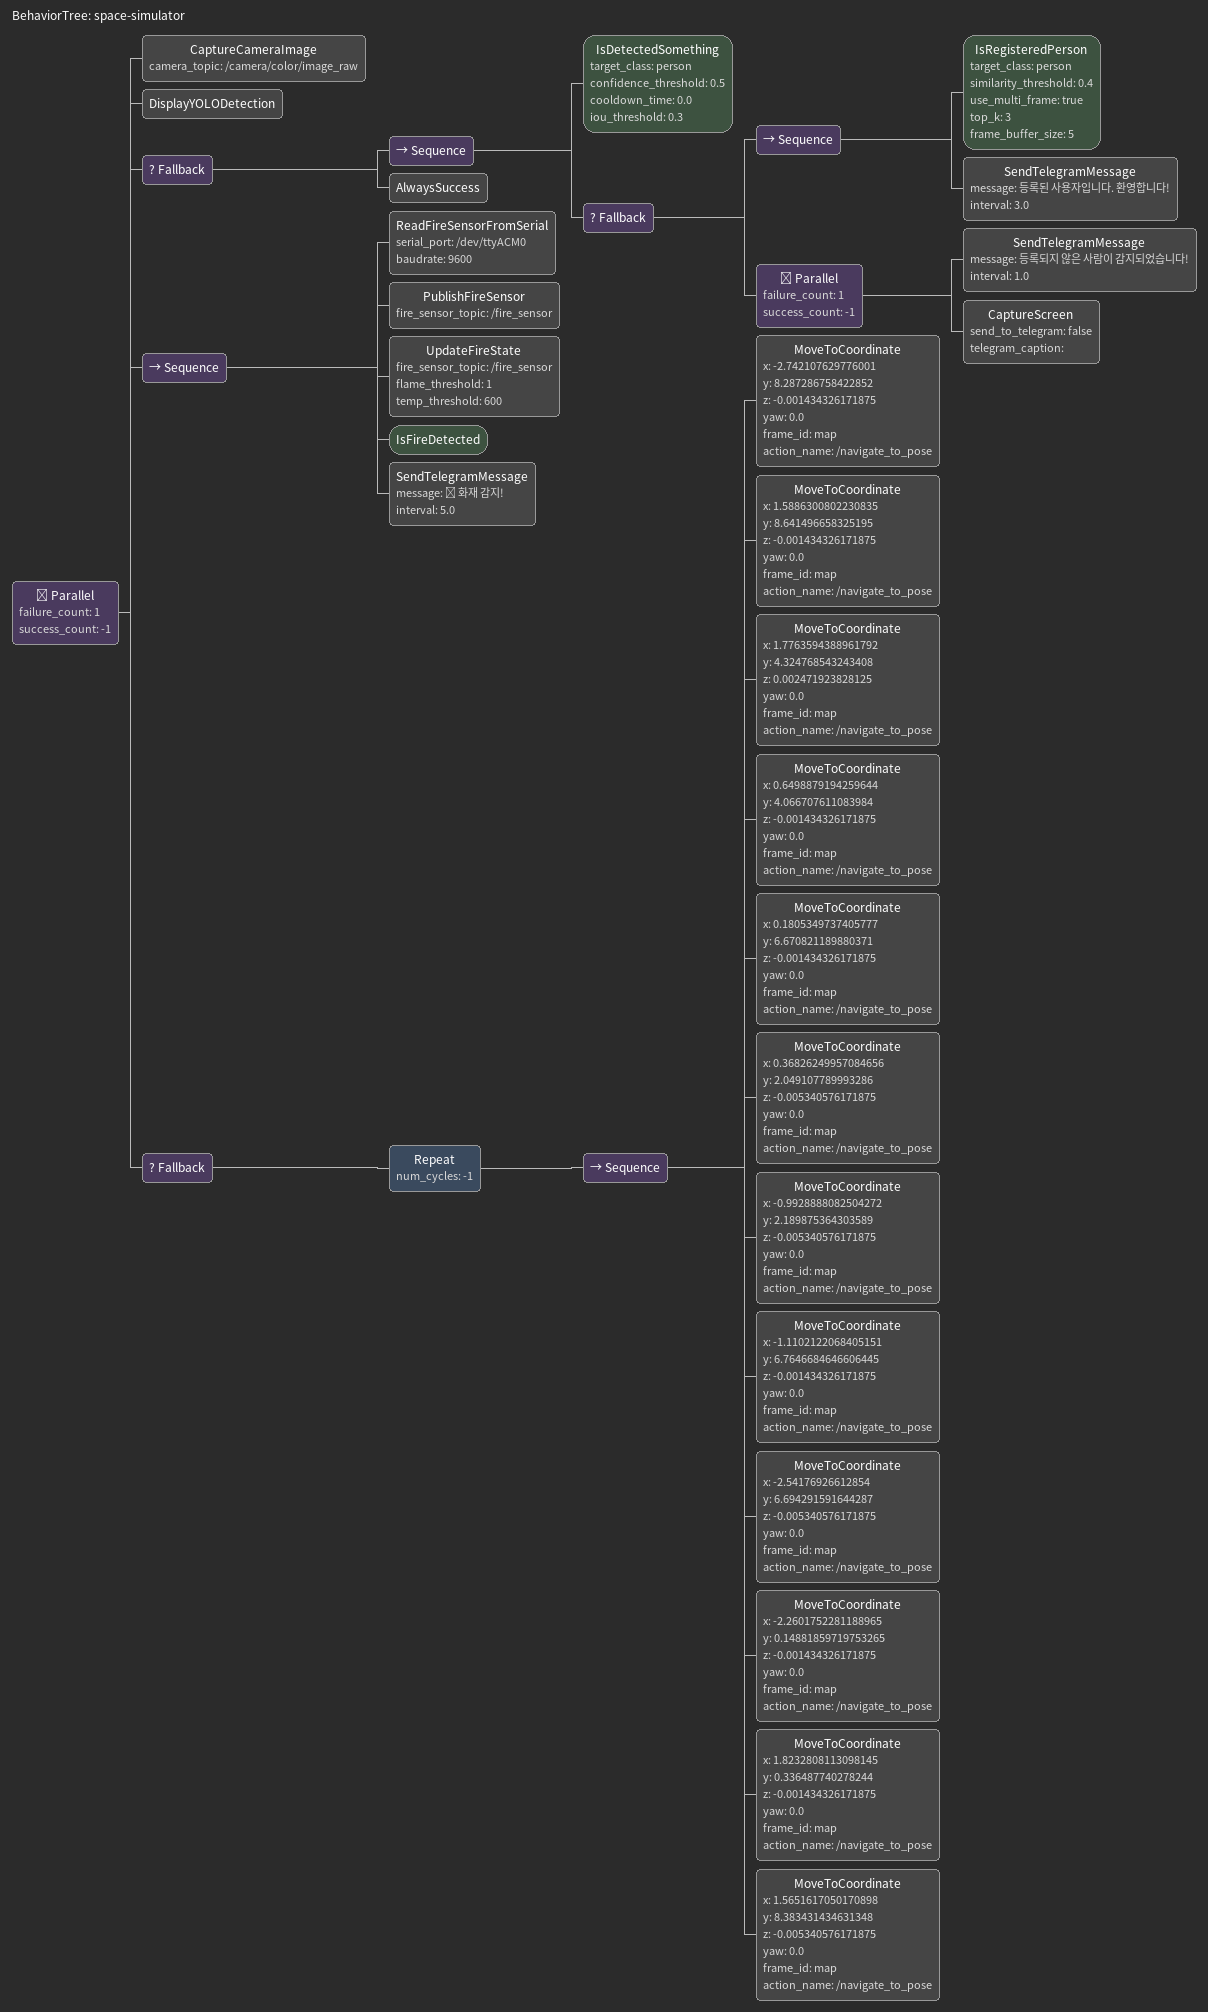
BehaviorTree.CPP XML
<?xml version="1.0" encoding="UTF-8"?>
<root BTCPP_format="4">
  <BehaviorTree ID="space-simulator">
    <Parallel failure_count="1"
              success_count="-1">
      <CaptureCameraImage camera_topic="/camera/color/image_raw"/>
      <DisplayYOLODetection/>
      <Fallback>
        <Sequence>
          <IsDetectedSomething target_class="person"
                               confidence_threshold="0.5"
                               cooldown_time="0.0"
                               iou_threshold="0.3"/>
          <Fallback>
            <Sequence>
              <IsRegisteredPerson target_class="person"
                                  similarity_threshold="0.4"
                                  use_multi_frame="true"
                                  top_k="3"
                                  frame_buffer_size="5"/>
              <SendTelegramMessage message="등록된 사용자입니다. 환영합니다!"
                                   interval="3.0"/>
            </Sequence>
            <Parallel failure_count="1"
                      success_count="-1">
              <SendTelegramMessage message="등록되지 않은 사람이 감지되었습니다!"
                                   interval="1.0"/>
              <CaptureScreen send_to_telegram="false"
                             telegram_caption=""/>
            </Parallel>
          </Fallback>
        </Sequence>
        <AlwaysSuccess/>
      </Fallback>
      <Sequence>
        <ReadFireSensorFromSerial serial_port="/dev/ttyACM0"
                                  baudrate="9600"/>
        <PublishFireSensor fire_sensor_topic="/fire_sensor"/>
        <UpdateFireState fire_sensor_topic="/fire_sensor"
                         flame_threshold="1"
                         temp_threshold="600"/>
        <IsFireDetected/>
        <SendTelegramMessage message="🔥 화재 감지!"
                             interval="5.0"/>
      </Sequence>
      <Fallback>
        <Repeat num_cycles="-1">
          <Sequence>
            <MoveToCoordinate x="-2.742107629776001"
                              y="8.287286758422852"
                              z="-0.001434326171875"
                              yaw="0.0"
                              frame_id="map"
                              action_name="/navigate_to_pose"/>
            <MoveToCoordinate x="1.5886300802230835"
                              y="8.641496658325195"
                              z="-0.001434326171875"
                              yaw="0.0"
                              frame_id="map"
                              action_name="/navigate_to_pose"/>
            <MoveToCoordinate x="1.7763594388961792"
                              y="4.324768543243408"
                              z="0.002471923828125"
                              yaw="0.0"
                              frame_id="map"
                              action_name="/navigate_to_pose"/>
            <MoveToCoordinate x="0.6498879194259644"
                              y="4.066707611083984"
                              z="-0.001434326171875"
                              yaw="0.0"
                              frame_id="map"
                              action_name="/navigate_to_pose"/>
            <MoveToCoordinate x="0.1805349737405777"
                              y="6.670821189880371"
                              z="-0.001434326171875"
                              yaw="0.0"
                              frame_id="map"
                              action_name="/navigate_to_pose"/>
            <MoveToCoordinate x="0.36826249957084656"
                              y="2.049107789993286"
                              z="-0.005340576171875"
                              yaw="0.0"
                              frame_id="map"
                              action_name="/navigate_to_pose"/>
            <MoveToCoordinate x="-0.9928888082504272"
                              y="2.189875364303589"
                              z="-0.005340576171875"
                              yaw="0.0"
                              frame_id="map"
                              action_name="/navigate_to_pose"/>
            <MoveToCoordinate x="-1.1102122068405151"
                              y="6.7646684646606445"
                              z="-0.001434326171875"
                              yaw="0.0"
                              frame_id="map"
                              action_name="/navigate_to_pose"/>
            <MoveToCoordinate x="-2.54176926612854"
                              y="6.694291591644287"
                              z="-0.005340576171875"
                              yaw="0.0"
                              frame_id="map"
                              action_name="/navigate_to_pose"/>
            <MoveToCoordinate x="-2.2601752281188965"
                              y="0.14881859719753265"
                              z="-0.001434326171875"
                              yaw="0.0"
                              frame_id="map"
                              action_name="/navigate_to_pose"/>
            <MoveToCoordinate x="1.8232808113098145"
                              y="0.336487740278244"
                              z="-0.001434326171875"
                              yaw="0.0"
                              frame_id="map"
                              action_name="/navigate_to_pose"/>
            <MoveToCoordinate x="1.5651617050170898"
                              y="8.383431434631348"
                              z="-0.005340576171875"
                              yaw="0.0"
                              frame_id="map"
                              action_name="/navigate_to_pose"/>
          </Sequence>
        </Repeat>
      </Fallback>
    </Parallel>
  </BehaviorTree>

</root>
